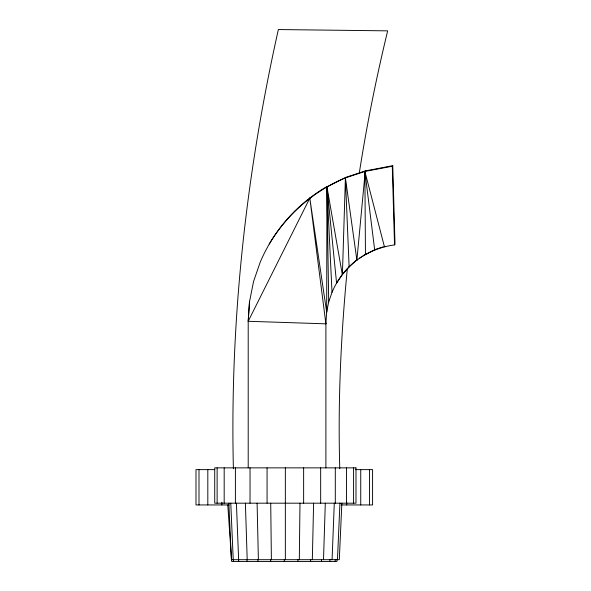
<?xml version="1.0" encoding="UTF-8"?>
<svg xmlns="http://www.w3.org/2000/svg" width="591" height="591" viewBox="0 0 591 591"><rect width="100%" height="100%" fill="white"/><g stroke="black" fill="none" stroke-linecap="round" stroke-linejoin="round"><path stroke-width="0.89" d="M345.735 177.381L345.403 177.906L356.883 260.188C367.898 252.002 380.922 246.713 394.529 244.903L395.01 244.342L392.764 165.679L365.282 170.91L345.735 177.381L326.941 186.852L336.582 283.133L342.315 274.616L349.126 266.918L357.082 259.737C346.112 268.255 337.365 279.499 332.016 292.331L328.692 301.898L326.675 312.122L326.675 309.292M299.312 559.692L299.977 503.185M297.908 561.45L297.938 559.625M312.329 559.692L313.607 503.185M323.499 559.692L325.309 503.185M342.418 274.268L345.403 177.906L364.883 171.456L392.284 166.241L392.764 165.679M310.6 561.45L310.667 559.625M332.076 559.692L334.292 503.185M337.468 559.692L339.936 503.185M341.857 503.185L339.3 559.692L231.399 559.692L228.843 503.185M321.504 561.45L321.593 559.625M329.874 561.45L329.977 559.625M326.66 312.048L325.9 323.838L248.205 321.282L249.483 301.89L253.509 281.626L260.143 262.36C273.478 230.556 297.376 203.622 327.207 186.364M335.127 561.45L335.252 559.625M337.047 559.625L336.922 561.45L231.65 561.45L227.779 504.943M356.883 260.188L365.282 170.91M347.338 268.469C340.955 335.001 337.764 401.887 339.788 468.715M359.188 173.702C366.664 125.706 376.216 78.056 387.666 30.85L278.361 29.55C246.166 173.466 229.766 321.194 233.393 468.715M269.326 243.699L269.267 243.98C286.709 214.467 313.725 191.011 345.403 177.906L349.126 266.918L349.274 266.519M294.325 211.6L294.473 211.194M310.024 197.704L248.205 321.282M384.844 246.277L384.445 246.824L364.883 171.456L365.452 254.536L375.026 249.528L374.694 250.052L364.883 171.456M359.239 258.311L361.404 256.893M362.837 255.94L365.002 254.514M375.846 249.254L383.212 246.816M214.836 469.623L195.99 469.623L195.99 504.943L229.168 504.943M355.486 469.623L372.581 469.623L372.581 504.943L341.236 504.943M249.483 301.89L248.205 320.987L248.205 467.865M342.315 274.616L326.941 186.852L326.675 312.122L309.817 198.155L325.9 323.838M233.319 559.625L233.438 561.45M238.594 559.625L238.698 561.45M332.016 292.331L326.941 186.852L328.692 302.045M246.979 559.625L247.068 561.45M230.771 503.185L233.238 559.692M236.415 503.185L238.624 559.692M257.905 559.625L257.964 561.45M245.391 503.185L247.201 559.692M392.284 166.241L394.529 244.903M257.1 503.185L258.378 559.692M270.626 559.625L270.663 561.45M270.722 503.185L271.387 559.692M369.567 469.623L369.567 504.943M360.746 469.623L360.746 504.943M353.581 467.865L353.581 503.185M346.718 502.224L346.718 504.943M346.525 467.865L346.525 503.185M335.296 467.865L335.296 503.185M325.9 323.55L325.9 467.865M320.669 467.865L320.669 503.185M303.634 467.865L303.634 503.185M285.35 467.865L285.35 559.692M284.286 559.625L284.286 561.45M267.073 467.865L267.073 503.185M250.03 467.865L250.03 503.185M235.403 467.865L235.403 503.185M224.181 467.865L224.181 503.185M221.854 502.224L221.854 504.943M217.126 467.865L217.126 503.185M207.818 469.623L207.818 504.943M198.997 469.623L198.997 504.943M355.989 467.865L214.718 467.865L214.718 503.185L355.989 503.185L355.989 467.865"/></g></svg>
